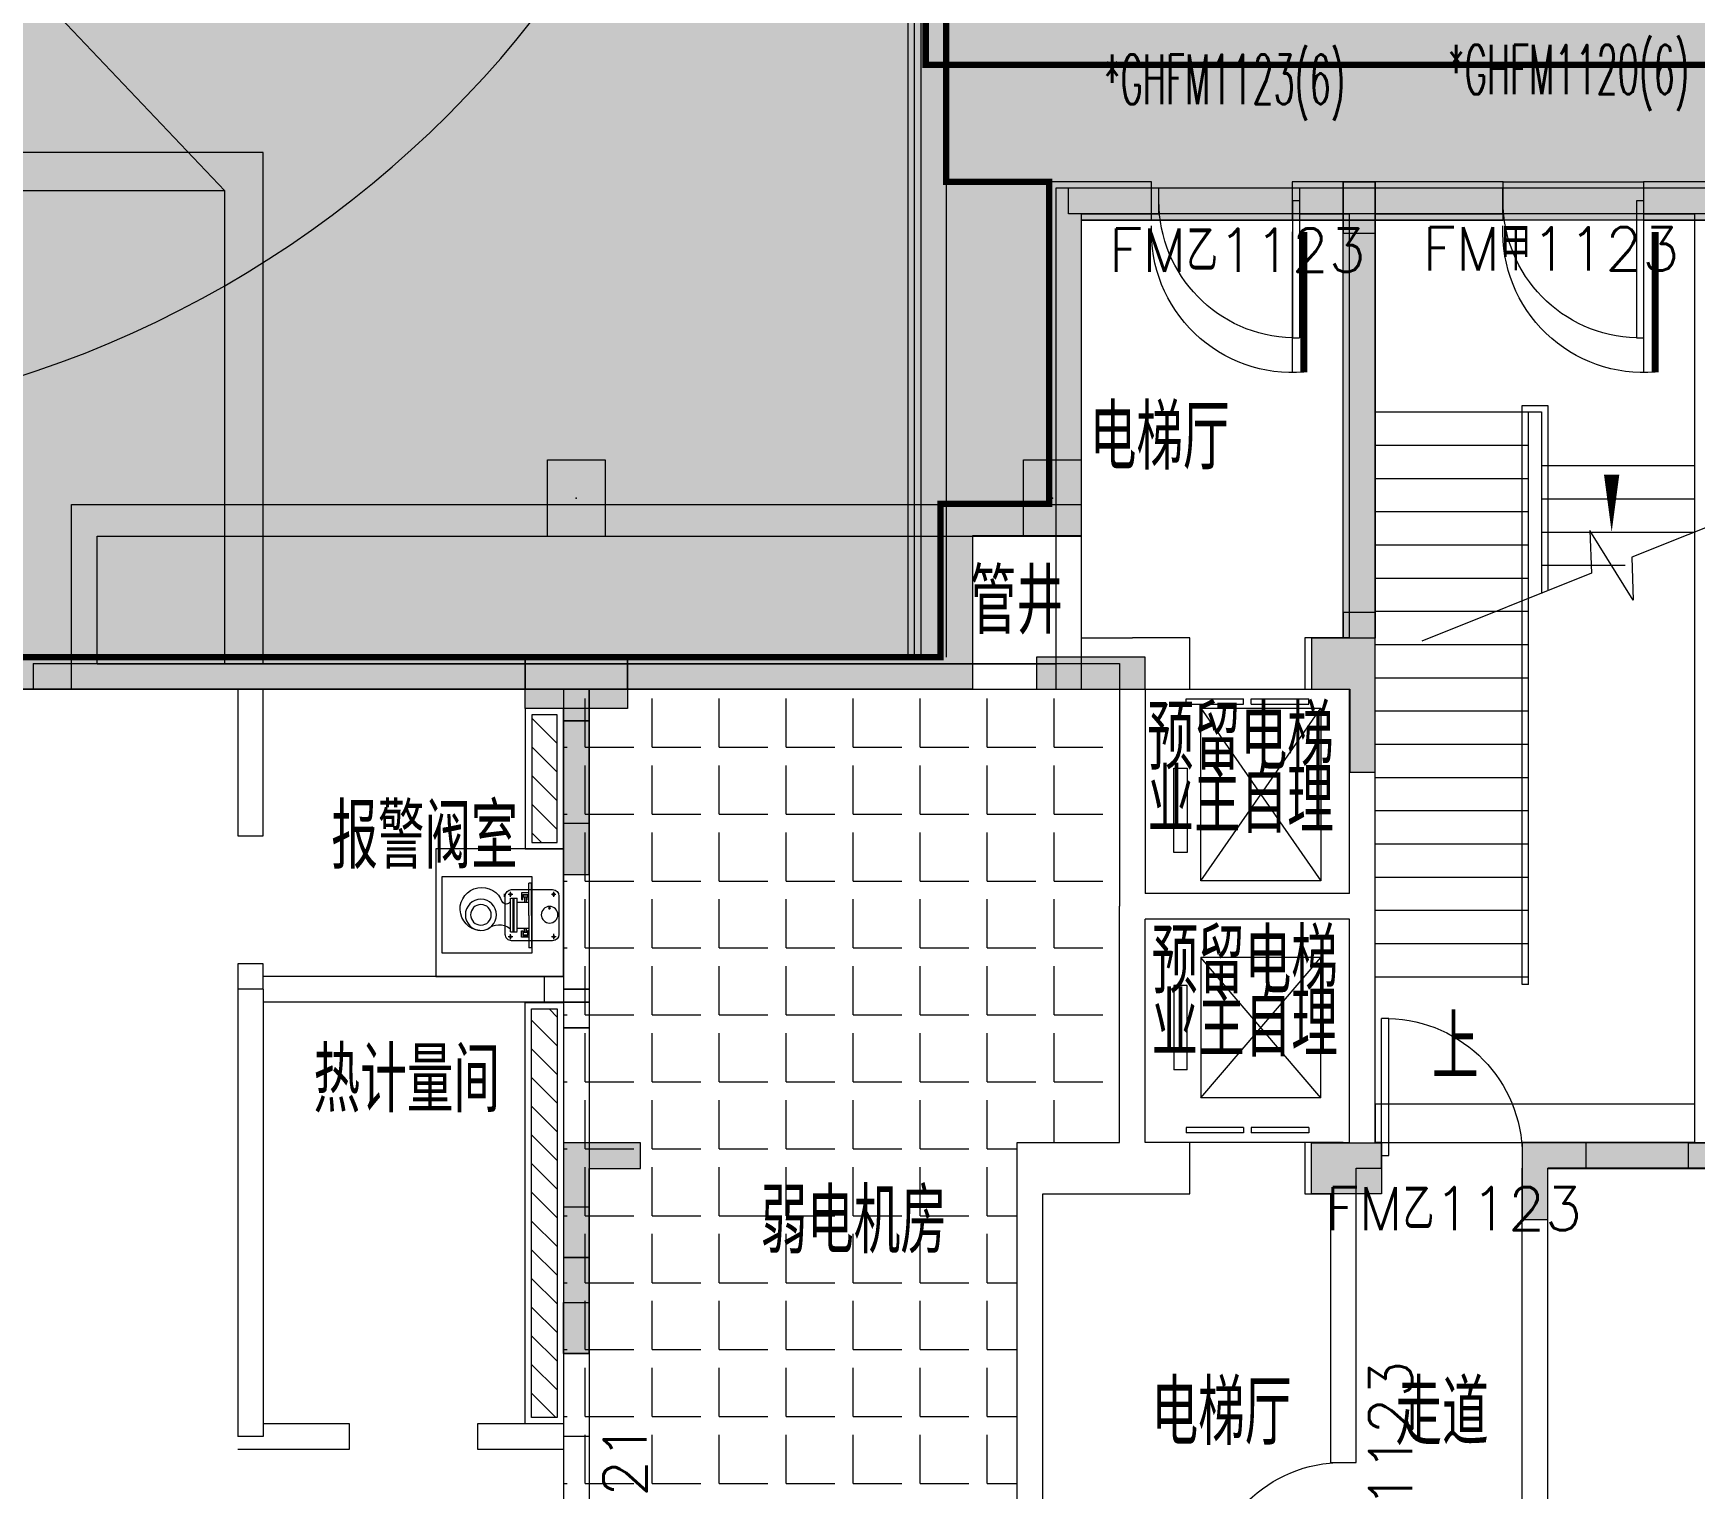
# Model space of a CAD drawing. Extents: x -264757 to 86229, y 4049843 to 4347093.
# Drawn here: x -70533 to -57534, y 4095199 to 4106591 of the extents above; entities that cross this region are included whole.
import ezdxf

# ---------------------------------------------------------------- set-up
doc = ezdxf.new("R2010")
doc.units = 0
doc.header["$LTSCALE"] = 1000
doc.header["$MEASUREMENT"] = 0
doc.linetypes.add('DASH', pattern=[0.35, 0.25, -0.1])
doc.layers.add('AX-01DK-PB01$0$AX-001DK-01-PB01-02$0$A-3-WinF(Text)', color=8, linetype='Continuous', plot=False)
doc.layers.add('AX-01DK-PB01$0$AX-03CK-02-PB01$0$AX-03CK-02-PB01$0$WINDOW_TEXT', color=8, linetype='Continuous', plot=False)
doc.layers.add('AX-01DK-PB01$0$AX-03CK-02-PB01$0$AX-03CK-02-PB01$0$PUB_HATCH', color=8, linetype='Continuous')
doc.layers.add('AX-01DK-PB01$0$PUB_TEXT', color=8, linetype='Continuous')
doc.layers.add('无关图层', color=8, linetype='Continuous', lineweight=0)
doc.layers.add('车位归属楼栋范围线', color=7, linetype='Continuous', true_color=0x19e6c7)
doc.styles.add('AX-01DK-PB01$0$_TCH_DIM', font='SIMPLEX', dxfattribs={"bigfont": 'GBCBIG'})
doc.styles.add('AX-01DK-PB01$0$AX-001DK-01-PB01-02$0$_TCH_WINDOW', font='SIMPLEX', dxfattribs={"bigfont": 'GBCBIG'})
doc.styles.add('AX-01DK-PB01$0$AX-03CK-02-PB01$0$AX-03CK-02-PB01$0$_TCH_DIM_T3', font='SIMPLEX', dxfattribs={"width": 0.705882, "bigfont": 'GBCBIG'})
doc.styles.add('AX-01DK-PB01$0$Standard', font='gbenor.shx', dxfattribs={"bigfont": 'gbcbig.shx'})
doc.styles.add('AX-01DK-PB01$1$AX-001DK-01-PB01-02$0$Standard', font='gbenor.shx', dxfattribs={"bigfont": 'gbcbig.shx'})

# ---------------------------------------------------------------- blocks, each defined once
blk = doc.blocks.new('AX-01DK-PB01-RFTC')
at = {"layer": '无关图层'}
h = blk.add_hatch(color=251, dxfattribs=at)
h.dxf.hatch_style = 1
h.paths.add_polyline_path([(19773, -61220), (19773, -62171), (18423, -62170), (18423, -70471), (12324, -70471), (12323, -62170), (7773, -62170), (7777, -120370), (8177, -120370), (8177, -120315), (14323, -119683), (14322, -126122), (25972, -126122), (25972, -124922), (26822, -124926), (26822, -122452), (33923, -122452), (33923, -124922), (34773, -124922), (34773, -126122), (41373, -126125), (41373, -124372), (41823, -124372), (41823, -122152), (41447, -122152), (41447, -120270), (48923, -120270), (48923, -123125), (49323, -123125), (49323, -124675), (51824, -124674), (51824, -124055), (54717, -124055), (54717, -125871), (56816, -125871), (56816, -116250), (55967, -116250), (55967, -111420), (63072, -111420), (63072, -103570), (62080, -103570), (62073, -94584), (64569, -94584), (64573, -65385), (66999, -65385), (67002, -52470), (67402, -52470), (67397, -31965), (65807, -31965), (65807, -26418), (68456, -26418), (68457, -17070), (67422, -17070), (67422, -13843), (60301, -13843), (60302, -3770), (55750, -3770), (55750, -12070), (49652, -12070), (49649, -9275), (45355, -9275), (45349, -3821), (40751, -3820), (40750, -12070), (34663, -12070), (34649, -3820), (25757, -3820), (25757, -12071), (19650, -12071), (19650, -3820), (10752, -3820), (10751, -12072), (4662, -12071), (4661, -3769), (4150, -3770), (100, -3769), (100, -23171), (-701, -23171), (-701, -29550), (100, -29550), (11250, -29550), (11250, -32020), (12100, -32020), (12100, -32970), (10750, -32970), (10754, -41272), (4647, -41271), (4650, -32970), (1953, -32970), (1953, -34670), (100, -34670), (100, -57801), (9743, -57801), (9743, -57272), (13567, -57272), (13567, -56751), (15417, -56751), (15416, -58750), (18923, -58750), (18923, -61220)])
h.paths.add_polyline_path([(41812, -58753), (48919, -58753), (48919, -61220), (49773, -61220), (49773, -62170), (48419, -62173), (48426, -70475), (42319, -70475), (42324, -67872), (39323, -67876), (39323, -62423), (41812, -62423)], flags=16)
h.paths.add_polyline_path([(33923, -58751), (33923, -61220), (34773, -61220), (34773, -62170), (33423, -62171), (33430, -70475), (27323, -70475), (27323, -62171), (26373, -62170), (26373, -60670), (26815, -60670), (26823, -58751), (31623, -58751), (31623, -58751)], flags=16)
h.paths.add_polyline_path([(40754, -41272), (34647, -41271), (34650, -32970), (33700, -32970), (33700, -31470), (34142, -31470), (34150, -29551), (38951, -29551), (38950, -29550), (41250, -29550), (41250, -32020), (42100, -32020), (42100, -32970), (40750, -32970)], flags=16)
h.paths.add_polyline_path([(49647, -41270), (49655, -38470), (45349, -38475), (45349, -33220), (49142, -33220), (49142, -29550), (56249, -29550), (56250, -32020), (57100, -32020), (57100, -32970), (55749, -32970), (55754, -41271)], flags=16)
h.paths.add_polyline_path([(25764, -41272), (19657, -41271), (19657, -32970), (19150, -32970), (19150, -29550), (26257, -29550), (26250, -32020), (27100, -32020), (27100, -32970), (25757, -32970)], flags=16)
h.paths.add_polyline_path([(41812, -87950), (48919, -87950), (48919, -90420), (49773, -90420), (49773, -91370), (48419, -91370), (48428, -99684), (41519, -99659), (41519, -97070), (39326, -97074), (39319, -91620), (41822, -91620)], flags=16)
h.paths.add_polyline_path([(33925, -87950), (33923, -90420), (34773, -90420), (34773, -91370), (33425, -91370), (33428, -99683), (26519, -99658), (26523, -95371), (27330, -95371), (27324, -91371), (26373, -91370), (26373, -89870), (26823, -89870), (26823, -87951), (31623, -87951), (31623, -87951)], flags=16)
h.paths.add_polyline_path([(18923, -87950), (18922, -90419), (19772, -90419), (19772, -91369), (18420, -91369), (18427, -99677), (11523, -99666), (11523, -95370), (12323, -95370), (12323, -91370), (10974, -91370), (10974, -90420), (11823, -90420), (11823, -87950)], flags=16)
h.paths.add_polyline_path([(62209, -60116), (64273, -60116), (64273, -55267), (62209, -55267)], flags=16)
h.paths.add_polyline_path([(59799, -89432), (61752, -89432), (61752, -84521), (59799, -84521)], flags=16)
blk.add_lwpolyline([(41447, -120270), (41447, -122152), (41823, -122152), (41823, -124372), (41373, -124372), (41373, -126125), (34773, -126122), (34773, -124922), (33923, -124922), (33923, -122452), (26822, -122452), (26822, -124926), (25972, -124922), (25972, -126122), (14322, -126122), (14323, -119683)], dxfattribs=at)
blk = doc.blocks.new('SX-CK-PB001-WNC$1$20211103.13313578')
at = {"layer": '无关图层'}
h = blk.add_hatch(color=256, dxfattribs=at)
h.dxf.hatch_style = 1
h.paths.add_polyline_path([(0, 600), (450, 600), (450, 0), (0, 0)])
blk.add_lwpolyline([(0, 600), (450, 600), (450, 0), (0, 0)], close=True, dxfattribs=at)
blk.add_point((225, 300), dxfattribs=at)
blk = doc.blocks.new('PX-03CK-JSK$0$PX-CKB-P01-JSK$0$$0$水泵')
at = {"layer": '无关图层'}
for p, q in [((-25116, 231543, 0), (-25116, 231511, 0)), ((-24798, 231565, 0), (-25098, 231565, 0)), ((-24785, 231542, 0), (-24785, 231510, 0)), ((-25148, 231515, 0), (-25148, 231195, 0)), ((-25135, 231525, 0), (-25095, 231525, 0)), ((-25116, 231511, 0), (-25116, 231507, 0)), ((-24903, 231492, 0), (-24880, 231492, 0)), ((-24804, 231524, 0), (-24764, 231524, 0)), ((-24785, 231510, 0), (-24785, 231506, 0)), ((-24748, 231195, 0), (-24748, 231515, 0)), ((-24644, 231352, 0), (-25244, 231352, 0)), ((-25244, 231352, 0), (-25244, 230652, 0)), ((-24950, 231351, 0), (-25204, 231351, 0)), ((-25204, 231351, 0), (-25204, 231330, 0)), ((-24950, 231330, 0), (-25204, 231330, 0)), ((-25120, 231330, 0), (-25120, 231273, 0)), ((-25120, 231273, 0), (-25070, 231273, 0)), ((-25108, 231323, 0), (-25067, 231323, 0)), ((-25108, 231284, 0), (-25108, 231323, 0)), ((-25070, 231284, 0), (-25108, 231284, 0)), ((-25103, 231315, 0), (-25103, 231292, 0)), ((-25085, 231320, 0), (-25098, 231320, 0)), ((-25098, 231287, 0), (-25084, 231287, 0)), ((-25084, 231323, 0), (-25084, 231284, 0)), ((-25084, 231310, 0), (-25052, 231310, 0)), ((-25084, 231297, 0), (-25052, 231297, 0)), ((-25055, 231310, 0), (-25083, 231310, 0)), ((-25070, 231273, 0), (-25070, 231284, 0)), ((-25067, 231323, 0), (-25067, 231330, 0)), ((-25052, 231328, 0), (-25052, 231239, 0)), ((-24950, 231351, 0), (-24696, 231351, 0)), ((-24950, 231330, 0), (-24696, 231330, 0)), ((-24846, 231239, 0), (-24846, 231328, 0)), ((-24846, 231312, 0), (-24807, 231312, 0)), ((-24844, 231299, 0), (-24806, 231299, 0)), ((-24827, 231323, 0), (-24827, 231330, 0)), ((-24785, 231323, 0), (-24827, 231323, 0)), ((-24824, 231284, 0), (-24785, 231284, 0)), ((-24824, 231273, 0), (-24824, 231284, 0)), ((-24773, 231273, 0), (-24824, 231273, 0)), ((-24807, 231322, 0), (-24807, 231284, 0)), ((-24793, 231319, 0), (-24807, 231319, 0)), ((-24807, 231289, 0), (-24793, 231289, 0)), ((-24788, 231294, 0), (-24788, 231314, 0)), ((-24785, 231284, 0), (-24785, 231323, 0)), ((-24773, 231324, 0), (-24773, 231332, 0)), ((-24773, 231330, 0), (-24773, 231273, 0)), ((-24696, 231351, 0), (-24696, 231330, 0)), ((-24644, 230652, 0), (-24644, 231352, 0)), ((-25136, 231186, 0), (-25096, 231186, 0)), ((-25106, 231185, 0), (-25129, 231185, 0)), ((-25117, 231204, 0), (-25117, 231172, 0)), ((-25117, 231172, 0), (-25117, 231168, 0)), ((-25098, 231145, 0), (-24798, 231145, 0)), ((-25077, 231185, 0), (-25077, 231238, 0)), ((-25077, 231215, 0), (-24815, 231215, 0)), ((-25077, 231208, 0), (-24815, 231208, 0)), ((-25077, 231185, 0), (-24815, 231185, 0)), ((-25076, 231238, 0), (-24815, 231238, 0)), ((-24815, 231185, 0), (-24815, 231238, 0)), ((-24781, 231136, 0), (-24805, 231136, 0)), ((-24804, 231186, 0), (-24764, 231186, 0)), ((-24785, 231205, 0), (-24785, 231173, 0)), ((-24785, 231173, 0), (-24785, 231169, 0)), ((-25244, 230652, 0), (-24644, 230652, 0))]:
    blk.add_line(p, q, dxfattribs=at)
for centre, radius in [((-25117, 231525, 0), 8.75), ((-24944, 231492, 0), 65), ((-24785, 231524, 0), 8.75), ((-24891, 231492, 0), 7.88), ((-25117, 231186, 0), 8.75), ((-24785, 231186, 0), 8.75), ((-24945, 230955, 0), 122), ((-24945, 230955, 0), 80.5)]:
    blk.add_circle(centre, radius, dxfattribs=at)
for centre, radius, start, end in [((-25098, 231515, 0), 50, 90.0002, 180.0002), ((-24798, 231515, 0), 50, 0.0002, 90.0002), ((-25098, 231315, 0), 5.18, 90.0002, 180.0002), ((-25098, 231292, 0), 5.18, 180.0002, 270.0002), ((-24793, 231314, 0), 5.18, 0.0002, 90.0002), ((-24793, 231294, 0), 5.18, 270.0002, 0.0002), ((-25098, 231195, 0), 50, 180.0002, 270.0002), ((-25165, 231098, 0), 142, 319.6544, 36.6268), ((-24826, 231152, 0), 34.6, 117.9765, 237.6187), ((-24798, 231195, 0), 50, 270.0002, 0.0002), ((-24899, 230961, 0), 169, 185.2838, 71.5275)]:
    blk.add_arc(centre, radius, start, end, dxfattribs=at)
blk = doc.blocks.new('AX-01DK-PB01$0$AX-001DK-01-PP01$0$AX-001DK-01-PP01$0$$DORLIB2D$00000127')
at = {"layer": '无关图层'}
for points in [[(-0.533, 0.795), (-0.533, 0.69)], [(-0.033, 0.795), (-0.533, 0.795)], [(-0.033, 0.795), (-0.033, 0.69)], [(0.533, 0.795), (0.033, 0.795)], [(0.033, 0.795), (0.033, 0.69)], [(0.533, 0.795), (0.533, 0.69)], [(-0.033, 0.69), (-0.533, 0.69)], [(0.533, 0.69), (0.033, 0.69)], [(0.5, 0.5), (-0.5, 0.5)]]:
    blk.add_lwpolyline(points, dxfattribs=at)
blk = doc.blocks.new('AX-01DK-PB01$0$$DorLib2D$00000001')
at = {"layer": '无关图层'}
for p, q in [((0.45, 0.975), (0.5, 0.975)), ((0.45, 0), (0.45, 0.975)), ((0.5, 0), (0.5, 0.975)), ((0.5, 0), (0.45, 0))]:
    blk.add_line(p, q, dxfattribs=at)
at = {"layer": '无关图层', "lineweight": 13}
blk.add_arc((0.475, 0), 0.975, 91.4693, 180, dxfattribs=at)
blk = doc.blocks.new('AX-01DK-PB01$0$AX-03CK-02-PB01$0$AX-03CK-02-PB01$0$$U_DORLIB2D$00000009')
at = {"layer": '无关图层'}
blk.add_line((0.5, 0.219), (0.5, 1.213), dxfattribs=at)
at = {"layer": '无关图层', "const_width": 0.05}
blk.add_lwpolyline([(0.583, 0.219), (0.583, 1.219)], dxfattribs=at)
at = {"layer": '无关图层'}
blk.add_arc((0.5, 0.219), 1.001, 85.224, 182.3859, dxfattribs=at)

msp = doc.modelspace()

# ---------------------------------------------------------------- hatches: boundary and pattern name
at = {"layer": 'AX-01DK-PB01$0$AX-03CK-02-PB01$0$AX-03CK-02-PB01$0$PUB_HATCH'}
for points in [[(-62333.8, 4105126.9), (-61783.5, 4105126.9), (-61783.5, 4105426.9), (-62583.8, 4105426.9)], [(-62333.8, 4105126.9), (-62583.8, 4105426.9), (-62583.8, 4102906.5), (-62333.8, 4102656.5)], [(-60683.5, 4105126.9), (-59033.8, 4105126.9), (-59033.8, 4105426.9), (-60683.5, 4105426.9)], [(-57633.8, 4105426.9), (-57933.8, 4105426.9), (-57933.8, 4105126.9), (-57633.8, 4105126.9)], [(-57633.8, 4105126.9), (-57033.5, 4105126.9), (-57033.5, 4105426.9), (-57633.8, 4105426.9)], [(-62333.8, 4102656.5), (-62583.8, 4102906.5), (-63434.2, 4102906.5), (-63184.2, 4102656.5)], [(-63184.2, 4102656.5), (-63434.2, 4102906.5), (-63434.2, 4101706.5), (-63184.2, 4101456.5)], [(-75134.6, 4101623.2), (-75134.6, 4101456.5), (-63184.2, 4101456.5), (-63434.2, 4101706.5), (-75009.6, 4101706.5)]]:
    msp.add_hatch(color=256, dxfattribs=at).paths.add_polyline_path(points)
at = {"layer": '无关图层'}
h = msp.add_hatch(color=256, dxfattribs=at)
h.dxf.hatch_style = 1
h.paths.add_polyline_path([(-60283.3, 4105426.5), (-60033.3, 4105426.5), (-60033.3, 4101856.5), (-60283.3, 4101856.5)])
for points in [[(-60033.3, 4105426.5), (-60283.3, 4105426.5), (-60283.3, 4105026.5), (-60033.3, 4105026.5)], [(-60233.3, 4101456.5), (-60233.3, 4100806.5), (-60033.3, 4100806.5), (-60033.3, 4102056.5), (-60283.3, 4102056.5), (-60283.3, 4101856.5), (-60533.3, 4101856.5), (-60533.3, 4101456.5)], [(-66683.7, 4101706.5), (-65883.7, 4101706.5), (-65883.7, 4101306.5), (-66683.7, 4101306.5)], [(-62683.3, 4101706.5), (-62683.3, 4101456.5), (-61833.3, 4101456.5), (-61833.3, 4101706.5)], [(-66383.5, 4100006.5), (-66183.5, 4100006.5), (-66183.5, 4100406.5), (-66383.5, 4100406.5)], [(-65783.3, 4097906.5), (-66383.3, 4097906.5), (-66383.3, 4097406.5), (-66183.3, 4097406.5), (-66183.3, 4097706.5), (-65783.3, 4097706.5)], [(-59983.3, 4097506.5), (-60533.3, 4097506.5), (-60533.3, 4097906.5), (-59983.3, 4097906.5)], [(-58683.5, 4097306.5), (-58683.5, 4097706.5), (-58383.5, 4097706.5), (-58383.5, 4097906.5), (-58883.5, 4097906.5), (-58883.5, 4097306.5)], [(-57583.3, 4097906.5), (-57183.3, 4097906.5), (-57183.3, 4097706.5), (-57583.3, 4097706.5)], [(-66183.3, 4096256.5), (-66383.3, 4096256.5), (-66383.3, 4096656.5), (-66183.3, 4096656.5)]]:
    msp.add_hatch(color=256, dxfattribs=at).paths.add_polyline_path(points)
h = msp.add_hatch(color=256, dxfattribs=at)
h.dxf.hatch_style = 1
h.paths.add_polyline_path([(-60533.3, 4101856.5), (-60533.3, 4101456.5), (-60233.3, 4101456.5), (-60233.3, 4100806.5), (-60033.3, 4100806.5), (-60033.3, 4101856.5)])
h = msp.add_hatch(color=256, dxfattribs=at)
h.dxf.hatch_style = 1
h.paths.add_polyline_path([(-66383.7, 4100006.5), (-66183.7, 4100006.5), (-66183.7, 4101456.5), (-65883.7, 4101456.5), (-65883.7, 4101706.5), (-66683.7, 4101706.5), (-66683.7, 4101456.5), (-66383.7, 4101456.5)])
h = msp.add_hatch(color=256, dxfattribs=at)
h.dxf.hatch_style = 1
h.paths.add_polyline_path([(-62683.3, 4101706.5), (-62683.3, 4101456.5), (-61833.3, 4101456.5), (-61833.3, 4101706.5)])
h = msp.add_hatch(dxfattribs=at)
h.set_pattern_fill('ANSI31', color=256, scale=100, angle=270)
h.set_pattern_definition([(315, (-4141534.41, 4052398.45), (112.2532015, 112.2532015), [])])
h.paths.add_polyline_path([(-66433.3, 4100257.3), (-66433.4, 4101256.5), (-66633.3, 4101256.5), (-66633.2, 4100257.3)])
h = msp.add_hatch(dxfattribs=at)
h.set_pattern_fill('ANSI31', color=256, scale=100, angle=270)
h.set_pattern_definition([(315, (-4141292.53, 4049342.22), (112.2532015, 112.2532015), [])])
h.paths.add_polyline_path([(-66433.8, 4098954.2), (-66433.8, 4095758), (-66633.7, 4095758), (-66633.7, 4098954.2)])
h = msp.add_hatch(color=256, dxfattribs=at)
h.dxf.hatch_style = 1
h.paths.add_polyline_path([(-66383.5, 4096256.5), (-66183.5, 4096256.5), (-66183.3, 4097706.5), (-65783.3, 4097706.5), (-65783.3, 4097906.5), (-66383.5, 4097906.5)])
h = msp.add_hatch(color=256, dxfattribs=at)
h.dxf.hatch_style = 1
h.paths.add_polyline_path([(-58683.5, 4097706.5), (-58683.5, 4097306.5), (-58883.5, 4097306.5), (-58883.5, 4097706.5), (-58883.5, 4097706.5), (-58883.5, 4097906.5), (-60033.5, 4097906.5), (-60033.5, 4097906.5), (-57533.5, 4097906.5), (-57533.5, 4097906.5), (-57183.5, 4097906.5), (-57183.5, 4097706.5)])

# ---------------------------------------------------------------- linework, layer by layer
for p, q in [((-89271.2, 4126654.4), (-69033.4, 4105358)), ((-63639.6, 4110978), (-63639.6, 4101706.5)), ((-63589.6, 4110978), (-63589.6, 4101706.5)), ((-63689.6, 4110658), (-63689.6, 4101706.5)), ((-63389.6, 4106958), (-63389.6, 4101706.5)), ((-61783.5, 4105426.9), (-62583.8, 4105426.9)), ((-62583.8, 4105426.9), (-62583.8, 4102906.5)), ((-62533.8, 4105378), (-62533.8, 4101458)), ((-61726.5, 4105378), (-62533.8, 4105378)), ((-55133.4, 4105378), (-62433.8, 4105378)), ((-62433.8, 4105178), (-62433.8, 4105378)), ((-61783.5, 4105126.9), (-61783.5, 4105426.9)), ((-61726.5, 4105178), (-61726.5, 4105378)), ((-59033.8, 4105426.9), (-60683.5, 4105426.9)), ((-60683.5, 4105426.9), (-60683.5, 4105126.9)), ((-60133.8, 4105378), (-60626.5, 4105378)), ((-60626.5, 4105378), (-60626.5, 4105178)), ((-59034, 4105378), (-60133.8, 4105378)), ((-59034, 4105178), (-59034, 4105378)), ((-59033.8, 4105126.9), (-59033.8, 4105426.9)), ((-59033.8, 4105426.9), (-57933.8, 4105426.9)), ((-57433.8, 4105378), (-57934, 4105378)), ((-57934, 4105378), (-57934, 4105178)), ((-57633.8, 4105426.9), (-57933.8, 4105426.9)), ((-57933.8, 4105426.9), (-57933.8, 4105126.9)), ((-57033.5, 4105426.9), (-57633.8, 4105426.9)), ((-55133.4, 4105178), (-62433.8, 4105178)), ((-62333.8, 4105178), (-62333.8, 4101858)), ((-62333.8, 4105178), (-61726.5, 4105178)), ((-62333.8, 4105126.9), (-61783.5, 4105126.9)), ((-62333.8, 4105126.9), (-62333.8, 4102656.5)), ((-61783.5, 4105126.9), (-60683.5, 4105126.9)), ((-60683.5, 4105126.9), (-59033.8, 4105126.9)), ((-60626.5, 4105178), (-60233.8, 4105178)), ((-60233.8, 4101858), (-60233.8, 4105178)), ((-60033.8, 4105178), (-59034, 4105178)), ((-60033.8, 4101558), (-60033.8, 4105178)), ((-57934, 4105178), (-57533.8, 4105178)), ((-57933.8, 4105126.9), (-57633.8, 4105126.9)), ((-57633.8, 4105126.9), (-57633.8, 4105126.9)), ((-57633.8, 4105126.9), (-57033.5, 4105126.9)), ((-57533.8, 4101558), (-57533.8, 4105178)), ((-60033.8, 4099206.5), (-60033.8, 4103626.5)), ((-60033.8, 4103626.5), (-58833.8, 4103626.5)), ((-58833.8, 4099206.5), (-58833.8, 4103626.5)), ((-60033.8, 4103366.5), (-58833.8, 4103366.5)), ((-60033.8, 4103106.5), (-58833.8, 4103106.5)), ((-58733.8, 4103206.5), (-57533.8, 4103206.5)), ((-62583.8, 4102906.5), (-63434.2, 4102906.5)), ((-63434.2, 4102906.5), (-63434.2, 4101706.5)), ((-60033.8, 4102846.5), (-58833.8, 4102846.5)), ((-58733.8, 4102946.5), (-57533.8, 4102946.5)), ((-62333.8, 4102656.5), (-63184.2, 4102656.5)), ((-63184.2, 4102656.5), (-63184.2, 4101456.5)), ((-60033.8, 4102586.5), (-58833.8, 4102586.5)), ((-58733.8, 4102686.5), (-57533.8, 4102686.5)), ((-60033.8, 4102326.5), (-58833.8, 4102326.5)), ((-58733.8, 4102426.5), (-58078, 4102426.5)), ((-60033.8, 4102066.5), (-58833.8, 4102066.5)), ((-62333.8, 4101858), (-61933.8, 4101858)), ((-61483.8, 4101858), (-61933.8, 4101858)), ((-61483.8, 4101458), (-61483.8, 4101858)), ((-60233.8, 4101858), (-60583.8, 4101858)), ((-60583.8, 4101858), (-60583.8, 4101458)), ((-60033.8, 4101806.5), (-58833.8, 4101806.5)), ((-75009.6, 4101706.5), (-63434.2, 4101706.5)), ((-70533.1, 4101658), (-62033.6, 4101658)), ((-70533.1, 4101658), (-70533.1, 4101458)), ((-62033.6, 4101658), (-62033.6, 4101458)), ((-60033.8, 4099758), (-60033.8, 4101558)), ((-60033.8, 4101546.5), (-58833.8, 4101546.5)), ((-57533.8, 4099758), (-57533.8, 4101558)), ((-75134.6, 4101456.5), (-63184.2, 4101456.5)), ((-70533.1, 4101458), (-62033.6, 4101458)), ((-68933.4, 4101453.4), (-68933.4, 4100308.3)), ((-68733.4, 4101453.4), (-68933.4, 4101453.4)), ((-68733.4, 4100308.3), (-68733.4, 4101453.4)), ((-66383.8, 4101456.5), (-66383.8, 4101208)), ((-66383.7, 4101457.3), (-66383.7, 4101208)), ((-66183.7, 4101457.3), (-66383.7, 4101457.3)), ((-66183.8, 4101456.5), (-66183.8, 4101208)), ((-66183.7, 4101457.3), (-66183.7, 4101208)), ((-62533.8, 4101458), (-62033.8, 4101458)), ((-62033.8, 4101458), (-62033.8, 4099758)), ((-61833.8, 4101458), (-61833.8, 4099858)), ((-61833.8, 4101458), (-61483.8, 4101458)), ((-60583.8, 4101458), (-60233.8, 4101458)), ((-60233.8, 4099858), (-60233.8, 4101458)), ((-66213.9, 4101003.1), (-66213.9, 4101384.1)), ((-65690, 4101003.1), (-65690, 4101384.1)), ((-65166.1, 4101003.1), (-65166.1, 4101384.1)), ((-64642.2, 4101003.1), (-64642.2, 4101384.1)), ((-64118.4, 4101003.1), (-64118.4, 4101384.1)), ((-63594.5, 4101003.1), (-63594.5, 4101384.1)), ((-63070.6, 4101003.1), (-63070.6, 4101384.1)), ((-62546.7, 4101003.1), (-62546.7, 4101384.1)), ((-60033.8, 4101286.5), (-58833.8, 4101286.5)), ((-66384.1, 4101208), (-66384.1, 4099208.3)), ((-66383.8, 4101208), (-66383.8, 4099108.3)), ((-66183.8, 4101208), (-66383.7, 4101208)), ((-66383.7, 4101208), (-66183.8, 4101208)), ((-66183.7, 4101208), (-66383.7, 4101208)), ((-66383.7, 4101208), (-66383.7, 4099108.3)), ((-66183.7, 4101208), (-66383.7, 4101208)), ((-66184.1, 4101208), (-66184.1, 4099108.3)), ((-66183.8, 4101208), (-66183.8, 4099108.3)), ((-66183.7, 4101208), (-66183.7, 4099108.3)), ((-60033.8, 4101026.5), (-58833.8, 4101026.5)), ((-66384.1, 4101003.1), (-66356.7, 4101003.1)), ((-66213.9, 4101003.1), (-65832.9, 4101003.1)), ((-65690, 4101003.1), (-65309, 4101003.1)), ((-65166.1, 4101003.1), (-64785.1, 4101003.1)), ((-64642.2, 4101003.1), (-64261.2, 4101003.1)), ((-64118.4, 4101003.1), (-63737.4, 4101003.1)), ((-63594.5, 4101003.1), (-63213.5, 4101003.1)), ((-63070.6, 4101003.1), (-62689.6, 4101003.1)), ((-62546.7, 4101003.1), (-62165.7, 4101003.1)), ((-66213.9, 4100479.3), (-66213.9, 4100860.3)), ((-65690, 4100479.3), (-65690, 4100860.3)), ((-65166.1, 4100479.3), (-65166.1, 4100860.3)), ((-64642.2, 4100479.3), (-64642.2, 4100860.3)), ((-64118.4, 4100479.3), (-64118.4, 4100860.3)), ((-63594.5, 4100479.3), (-63594.5, 4100860.3)), ((-63070.6, 4100479.3), (-63070.6, 4100860.3)), ((-62546.7, 4100479.3), (-62546.7, 4100860.3)), ((-60033.8, 4100766.5), (-58833.8, 4100766.5)), ((-60033.8, 4100506.5), (-58833.8, 4100506.5)), ((-66384.1, 4100479.3), (-66356.7, 4100479.3)), ((-66213.9, 4100479.3), (-65832.9, 4100479.3)), ((-65690, 4100479.3), (-65309, 4100479.3)), ((-65166.1, 4100479.3), (-64785.1, 4100479.3)), ((-64642.2, 4100479.3), (-64261.2, 4100479.3)), ((-64118.4, 4100479.3), (-63737.4, 4100479.3)), ((-63594.5, 4100479.3), (-63213.5, 4100479.3)), ((-63070.6, 4100479.3), (-62689.6, 4100479.3)), ((-62546.7, 4100479.3), (-62165.7, 4100479.3)), ((-68933.4, 4100308.3), (-68733.4, 4100308.3)), ((-66213.9, 4099955.4), (-66213.9, 4100336.4)), ((-65690, 4099955.4), (-65690, 4100336.4)), ((-65166.1, 4099955.4), (-65166.1, 4100336.4)), ((-64642.2, 4099955.4), (-64642.2, 4100336.4)), ((-64118.4, 4099955.4), (-64118.4, 4100336.4)), ((-63594.5, 4099955.4), (-63594.5, 4100336.4)), ((-63070.6, 4099955.4), (-63070.6, 4100336.4)), ((-62546.7, 4099955.4), (-62546.7, 4100336.4)), ((-60033.8, 4100246.5), (-58833.8, 4100246.5)), ((-60033.8, 4099986.5), (-58833.8, 4099986.5)), ((-66384.1, 4099955.4), (-66356.7, 4099955.4)), ((-66213.9, 4099955.4), (-65832.9, 4099955.4)), ((-65690, 4099955.4), (-65309, 4099955.4)), ((-65166.1, 4099955.4), (-64785.1, 4099955.4)), ((-64642.2, 4099955.4), (-64261.2, 4099955.4)), ((-64118.4, 4099955.4), (-63737.4, 4099955.4)), ((-63594.5, 4099955.4), (-63213.5, 4099955.4)), ((-63070.6, 4099955.4), (-62689.6, 4099955.4)), ((-62546.7, 4099955.4), (-62165.7, 4099955.4)), ((-60233.8, 4099858), (-61833.8, 4099858)), ((-66213.9, 4099431.5), (-66213.9, 4099812.5)), ((-65690, 4099431.5), (-65690, 4099812.5)), ((-65166.1, 4099431.5), (-65166.1, 4099812.5)), ((-64642.2, 4099431.5), (-64642.2, 4099812.5)), ((-64118.4, 4099431.5), (-64118.4, 4099812.5)), ((-63594.5, 4099431.5), (-63594.5, 4099812.5)), ((-63070.6, 4099431.5), (-63070.6, 4099812.5)), ((-62546.7, 4099431.5), (-62546.7, 4099812.5)), ((-62033.8, 4097908), (-62033.8, 4099758)), ((-60033.8, 4097908), (-60033.8, 4099758)), ((-60033.8, 4099726.5), (-58833.8, 4099726.5)), ((-57533.8, 4097908), (-57533.8, 4099758)), ((-60233.8, 4099658), (-61833.8, 4099658)), ((-61833.8, 4097908), (-61833.8, 4099658)), ((-60233.8, 4097908), (-60233.8, 4099658)), ((-60033.8, 4099466.5), (-58833.8, 4099466.5)), ((-66384.1, 4099431.5), (-66356.7, 4099431.5)), ((-66213.9, 4099431.5), (-65832.9, 4099431.5)), ((-65690, 4099431.5), (-65309, 4099431.5)), ((-65166.1, 4099431.5), (-64785.1, 4099431.5)), ((-64642.2, 4099431.5), (-64261.2, 4099431.5)), ((-64118.4, 4099431.5), (-63737.4, 4099431.5)), ((-63594.5, 4099431.5), (-63213.5, 4099431.5)), ((-63070.6, 4099431.5), (-62689.6, 4099431.5)), ((-62546.7, 4099431.5), (-62165.7, 4099431.5)), ((-60458.8, 4099358), (-61398.8, 4099358)), ((-61398.8, 4099358), (-61398.8, 4098258)), ((-61398.8, 4098258), (-60458.8, 4099358)), ((-60458.8, 4098258), (-61398.8, 4099358)), ((-60458.8, 4098258), (-60458.8, 4099358)), ((-68733.4, 4099308.3), (-68933.4, 4099308.3)), ((-68933.4, 4099308.3), (-68933.4, 4099108.3)), ((-68733.4, 4099108.3), (-68733.4, 4099308.3)), ((-66383.7, 4099208.3), (-68733.4, 4099208.3)), ((-66533.7, 4099004.2), (-66533.7, 4099207.3)), ((-66213.9, 4098907.6), (-66213.9, 4099288.6)), ((-65690, 4098907.6), (-65690, 4099288.6)), ((-65166.1, 4098907.6), (-65166.1, 4099288.6)), ((-64642.2, 4098907.6), (-64642.2, 4099288.6)), ((-64118.4, 4098907.6), (-64118.4, 4099288.6)), ((-63594.5, 4098907.6), (-63594.5, 4099288.6)), ((-63070.6, 4098907.6), (-63070.6, 4099288.6)), ((-62546.7, 4098907.6), (-62546.7, 4099288.6)), ((-60033.8, 4099206.5), (-58833.8, 4099206.5)), ((-68933.4, 4099108.3), (-68933.4, 4095608)), ((-68733.4, 4099108.3), (-68933.4, 4099108.3)), ((-68733.4, 4099108.3), (-68733.4, 4095608)), ((-66384.1, 4099108.3), (-66384.1, 4099008.3)), ((-66383.7, 4099108.3), (-66383.8, 4099108.3)), ((-66383.8, 4099108.3), (-66383.8, 4099008.3)), ((-66183.8, 4099108.3), (-66383.7, 4099108.3)), ((-66183.7, 4099108.3), (-66383.7, 4099108.3)), ((-66383.7, 4099108.3), (-66183.8, 4099108.3)), ((-66383.7, 4099108.3), (-66383.7, 4099008.3)), ((-66183.7, 4099108.3), (-66383.7, 4099108.3)), ((-66184.1, 4099108.3), (-66184.1, 4099008.3)), ((-66183.8, 4099108.3), (-66183.8, 4099008.3)), ((-66183.7, 4099108.3), (-66183.7, 4099008.3)), ((-61503.8, 4099138), (-61608.8, 4099138)), ((-61608.8, 4099138), (-61608.8, 4098478)), ((-61503.8, 4098478), (-61503.8, 4099138)), ((-66384.1, 4099008.3), (-68733.4, 4099008.3)), ((-66384.1, 4099008.3), (-66384.1, 4098807.3)), ((-66184.1, 4099008.3), (-66384.1, 4099008.3)), ((-66383.8, 4099008.3), (-66383.8, 4098807.3)), ((-66383.7, 4099008.3), (-66383.8, 4099008.3)), ((-66383.7, 4099008.3), (-66183.8, 4099008.3)), ((-66383.7, 4099008.3), (-66383.7, 4098807.3)), ((-66183.8, 4099008.3), (-66383.7, 4099008.3)), ((-66183.7, 4099008.3), (-66383.7, 4099008.3)), ((-66184.1, 4099008.3), (-66184.1, 4098807.3)), ((-66183.8, 4099008.3), (-66183.8, 4098807.3)), ((-66183.7, 4099008.3), (-66183.7, 4098807.3)), ((-66384.1, 4098907.6), (-66356.7, 4098907.6)), ((-66213.9, 4098907.6), (-65832.9, 4098907.6)), ((-65690, 4098907.6), (-65309, 4098907.6)), ((-65166.1, 4098907.6), (-64785.1, 4098907.6)), ((-64642.2, 4098907.6), (-64261.2, 4098907.6)), ((-64118.4, 4098907.6), (-63737.4, 4098907.6)), ((-63594.5, 4098907.6), (-63213.5, 4098907.6)), ((-63070.6, 4098907.6), (-62689.6, 4098907.6)), ((-62546.7, 4098907.6), (-62165.7, 4098907.6)), ((-66384.1, 4098807.3), (-66384.1, 4097008)), ((-66184.1, 4098807.3), (-66384.1, 4098807.3)), ((-66383.8, 4098807.3), (-66383.8, 4097008)), ((-66383.7, 4098807.3), (-66383.8, 4098807.3)), ((-66383.7, 4098807.3), (-66183.8, 4098807.3)), ((-66383.7, 4098807.3), (-66383.7, 4097007.3)), ((-66183.8, 4098807.3), (-66383.7, 4098807.3)), ((-66183.7, 4098807.3), (-66383.7, 4098807.3)), ((-66213.9, 4098383.8), (-66213.9, 4098764.8)), ((-66184.1, 4098807.3), (-66184.1, 4097008)), ((-66183.8, 4098807.3), (-66183.8, 4097008)), ((-66183.7, 4098807.3), (-66183.7, 4097007.3)), ((-65690, 4098383.8), (-65690, 4098764.8)), ((-65166.1, 4098383.8), (-65166.1, 4098764.8)), ((-64642.2, 4098383.8), (-64642.2, 4098764.8)), ((-64118.4, 4098383.8), (-64118.4, 4098764.8)), ((-63594.5, 4098383.8), (-63594.5, 4098764.8)), ((-63070.6, 4098383.8), (-63070.6, 4098764.8)), ((-62546.7, 4098383.8), (-62546.7, 4098764.8)), ((-61503.8, 4098478), (-61608.8, 4098478)), ((-66384.1, 4098383.8), (-66356.7, 4098383.8)), ((-66213.9, 4098383.8), (-65832.9, 4098383.8)), ((-65690, 4098383.8), (-65309, 4098383.8)), ((-65166.1, 4098383.8), (-64785.1, 4098383.8)), ((-64642.2, 4098383.8), (-64261.2, 4098383.8)), ((-64118.4, 4098383.8), (-63737.4, 4098383.8)), ((-63594.5, 4098383.8), (-63213.5, 4098383.8)), ((-63070.6, 4098383.8), (-62689.6, 4098383.8)), ((-62546.7, 4098383.8), (-62165.7, 4098383.8)), ((-66213.9, 4097859.9), (-66213.9, 4098240.9)), ((-65690, 4097859.9), (-65690, 4098240.9)), ((-65166.1, 4097859.9), (-65166.1, 4098240.9)), ((-64642.2, 4097859.9), (-64642.2, 4098240.9)), ((-64118.4, 4097859.9), (-64118.4, 4098240.9)), ((-63594.5, 4097859.9), (-63594.5, 4098240.9)), ((-63070.6, 4097859.9), (-63070.6, 4098240.9)), ((-62546.7, 4097908), (-62546.7, 4098240.9)), ((-62833.8, 4093408), (-62833.8, 4097908)), ((-62833.8, 4097908), (-62033.8, 4097908)), ((-61483.8, 4097908), (-61833.8, 4097908)), ((-61483.8, 4097508), (-61483.8, 4097908)), ((-60283.5, 4097908), (-60583.8, 4097908)), ((-60583.8, 4097908), (-60583.8, 4097508)), ((-60283.5, 4097908), (-60233.8, 4097908)), ((-59983.4, 4097908), (-60033.8, 4097908)), ((-59983.4, 4097708), (-59983.4, 4097908)), ((-58783.4, 4097908), (-58883.4, 4097908)), ((-58883.4, 4097908), (-58883.4, 4097708)), ((-57533.8, 4097908), (-58783.4, 4097908)), ((-66384.1, 4097859.9), (-66356.7, 4097859.9)), ((-66213.9, 4097859.9), (-65832.9, 4097859.9)), ((-65690, 4097859.9), (-65309, 4097859.9)), ((-65166.1, 4097859.9), (-64785.1, 4097859.9)), ((-64642.2, 4097859.9), (-64261.2, 4097859.9)), ((-64118.4, 4097859.9), (-63737.4, 4097859.9)), ((-63594.5, 4097859.9), (-63213.5, 4097859.9)), ((-63070.6, 4097859.9), (-62833.8, 4097859.9)), ((-66213.9, 4097336), (-66213.9, 4097717)), ((-65690, 4097336), (-65690, 4097717)), ((-65166.1, 4097336), (-65166.1, 4097717)), ((-64642.2, 4097336), (-64642.2, 4097717)), ((-64118.4, 4097336), (-64118.4, 4097717)), ((-63594.5, 4097336), (-63594.5, 4097717)), ((-63070.6, 4097336), (-63070.6, 4097717)), ((-60183.5, 4095405.8), (-60183.5, 4097708)), ((-60183.5, 4097708), (-60133.8, 4097708)), ((-60133.8, 4097708), (-59983.4, 4097708)), ((-58883.4, 4093408), (-58883.4, 4097708)), ((-57433.8, 4097708), (-58683.4, 4097708)), ((-58683.4, 4093658), (-58683.4, 4097708)), ((-62633.8, 4093658), (-62633.8, 4097508)), ((-62633.8, 4097508), (-61933.8, 4097508)), ((-61933.8, 4097508), (-61483.8, 4097508)), ((-60583.8, 4097508), (-60383.5, 4097508)), ((-60383.5, 4097508), (-60383.5, 4095405.8)), ((-66384.1, 4097336), (-66356.7, 4097336)), ((-66213.9, 4097336), (-65832.9, 4097336)), ((-65690, 4097336), (-65309, 4097336)), ((-65166.1, 4097336), (-64785.1, 4097336)), ((-64642.2, 4097336), (-64261.2, 4097336)), ((-64118.4, 4097336), (-63737.4, 4097336)), ((-63594.5, 4097336), (-63213.5, 4097336)), ((-63070.6, 4097336), (-62833.8, 4097336)), ((-66213.9, 4096812.1), (-66213.9, 4097193.1)), ((-65690, 4096812.1), (-65690, 4097193.1)), ((-65166.1, 4096812.1), (-65166.1, 4097193.1)), ((-64642.2, 4096812.1), (-64642.2, 4097193.1)), ((-64118.4, 4096812.1), (-64118.4, 4097193.1)), ((-63594.5, 4096812.1), (-63594.5, 4097193.1)), ((-63070.6, 4096812.1), (-63070.6, 4097193.1)), ((-66184.1, 4097008), (-66384.1, 4097008)), ((-66383.8, 4097008), (-66383.8, 4095608)), ((-66183.8, 4097008), (-66383.8, 4097008)), ((-66183.7, 4097007.3), (-66383.7, 4097007.3)), ((-66183.8, 4097008), (-66183.8, 4095608)), ((-66384.1, 4096812.1), (-66356.7, 4096812.1)), ((-66213.9, 4096812.1), (-65832.9, 4096812.1)), ((-65690, 4096812.1), (-65309, 4096812.1)), ((-65166.1, 4096812.1), (-64785.1, 4096812.1)), ((-64642.2, 4096812.1), (-64261.2, 4096812.1)), ((-64118.4, 4096812.1), (-63737.4, 4096812.1)), ((-63594.5, 4096812.1), (-63213.5, 4096812.1)), ((-63070.6, 4096812.1), (-62833.8, 4096812.1)), ((-66213.9, 4096288.3), (-66213.9, 4096669.3)), ((-65690, 4096288.3), (-65690, 4096669.3)), ((-65166.1, 4096288.3), (-65166.1, 4096669.3)), ((-64642.2, 4096288.3), (-64642.2, 4096669.3)), ((-64118.4, 4096288.3), (-64118.4, 4096669.3)), ((-63594.5, 4096288.3), (-63594.5, 4096669.3)), ((-63070.6, 4096288.3), (-63070.6, 4096669.3)), ((-66384.1, 4096288.3), (-66356.7, 4096288.3)), ((-66213.9, 4096288.3), (-65832.9, 4096288.3)), ((-65690, 4096288.3), (-65309, 4096288.3)), ((-65166.1, 4096288.3), (-64785.1, 4096288.3)), ((-64642.2, 4096288.3), (-64261.2, 4096288.3)), ((-64118.4, 4096288.3), (-63737.4, 4096288.3)), ((-63594.5, 4096288.3), (-63213.5, 4096288.3)), ((-63070.6, 4096288.3), (-62833.8, 4096288.3)), ((-66213.9, 4095764.4), (-66213.9, 4096145.4)), ((-65690, 4095764.4), (-65690, 4096145.4)), ((-65166.1, 4095764.4), (-65166.1, 4096145.4)), ((-64642.2, 4095764.4), (-64642.2, 4096145.4)), ((-64118.4, 4095764.4), (-64118.4, 4096145.4)), ((-63594.5, 4095764.4), (-63594.5, 4096145.4)), ((-63070.6, 4095764.4), (-63070.6, 4096145.4)), ((-68058.6, 4095708), (-68733.4, 4095708)), ((-68058.6, 4095508), (-68058.6, 4095708)), ((-66383.8, 4095708), (-67058.6, 4095708)), ((-67058.6, 4095708), (-67058.6, 4095508)), ((-66384.1, 4095764.4), (-66356.7, 4095764.4)), ((-66213.9, 4095764.4), (-65832.9, 4095764.4)), ((-65690, 4095764.4), (-65309, 4095764.4)), ((-65166.1, 4095764.4), (-64785.1, 4095764.4)), ((-64642.2, 4095764.4), (-64261.2, 4095764.4)), ((-64118.4, 4095764.4), (-63737.4, 4095764.4)), ((-63594.5, 4095764.4), (-63213.5, 4095764.4)), ((-63070.6, 4095764.4), (-62833.8, 4095764.4)), ((-68733.4, 4095608), (-68933.4, 4095608)), ((-66183.8, 4095608), (-66383.8, 4095608)), ((-66383.8, 4095608), (-66383.8, 4093508)), ((-66183.8, 4095608), (-66383.8, 4095608)), ((-66213.9, 4095240.5), (-66213.9, 4095621.5)), ((-66183.8, 4095608), (-66183.8, 4093508)), ((-65690, 4095240.5), (-65690, 4095621.5)), ((-65166.1, 4095240.5), (-65166.1, 4095621.5)), ((-64642.2, 4095240.5), (-64642.2, 4095621.5)), ((-64118.4, 4095240.5), (-64118.4, 4095621.5)), ((-63594.5, 4095240.5), (-63594.5, 4095621.5)), ((-63070.6, 4095240.5), (-63070.6, 4095621.5)), ((-68933.4, 4095508), (-68058.6, 4095508)), ((-67058.6, 4095508), (-66383.8, 4095508)), ((-60383.5, 4095405.8), (-60183.5, 4095405.8)), ((-66384.1, 4095240.5), (-66356.7, 4095240.5)), ((-66213.9, 4095240.5), (-65832.9, 4095240.5)), ((-65690, 4095240.5), (-65309, 4095240.5)), ((-65166.1, 4095240.5), (-64785.1, 4095240.5)), ((-64642.2, 4095240.5), (-64261.2, 4095240.5)), ((-64118.4, 4095240.5), (-63737.4, 4095240.5)), ((-63594.5, 4095240.5), (-63213.5, 4095240.5)), ((-63070.6, 4095240.5), (-62833.8, 4095240.5))]:
    msp.add_line(p, q, dxfattribs=at)
for points in [[(-68733.4, 4101658), (-68733.4, 4105658), (-77133.8, 4105658), (-77133.8, 4101658)], [(-69033.4, 4101658), (-69033.4, 4105358), (-76833.8, 4105358), (-76833.8, 4101658)], [(-58833.8, 4099146.5), (-58883.8, 4099146.5), (-58883.8, 4103676.5), (-58683.8, 4103676.5), (-58683.8, 4102226.5)], [(-58833.8, 4099146.5), (-58833.8, 4103626.5), (-58733.8, 4103626.5), (-58733.8, 4102206.5)], [(-56698.2, 4103020.8), (-58027.1, 4102489.2), (-58016.6, 4102154.2), (-58353.7, 4102697.8), (-58340.5, 4102363.9), (-59669.4, 4101832.3)], [(-69333.6, 4101453.4), (-70233.4, 4101453.4), (-70233.4, 4102903.4), (-62333.8, 4102903.4), (-62333.8, 4101453.4), (-69333.6, 4101453.4)], [(-61398.8, 4099958), (-60458.8, 4101308)], [(-61398.8, 4101308), (-60458.8, 4099958)], [(-60458.8, 4098258), (-61398.8, 4098258)], [(-57533.8, 4097909), (-57533.8, 4098209), (-60033.8, 4098209), (-60033.8, 4097909), (-57533.8, 4097908), (-57533.8, 4098209)]]:
    msp.add_lwpolyline(points, dxfattribs=at)
for points in [[(-60283.3, 4105426.5), (-60033.3, 4105426.5), (-60033.3, 4101856.5), (-60283.3, 4101856.5)], [(-60033.3, 4105426.5), (-60283.3, 4105426.5), (-60283.3, 4105026.5), (-60033.3, 4105026.5)], [(-70033.4, 4101653.4), (-70033.4, 4102653.4), (-62533.8, 4102653.4), (-62533.8, 4101653.4)], [(-60233.3, 4101456.5), (-60233.3, 4100806.5), (-60033.3, 4100806.5), (-60033.3, 4102056.5), (-60283.3, 4102056.5), (-60283.3, 4101856.5), (-60533.3, 4101856.5), (-60533.3, 4101456.5)], [(-60533.3, 4101856.5), (-60533.3, 4101456.5), (-60233.3, 4101456.5), (-60233.3, 4100806.5), (-60033.3, 4100806.5), (-60033.3, 4101856.5)], [(-66683.7, 4101706.5), (-65883.7, 4101706.5), (-65883.7, 4101306.5), (-66683.7, 4101306.5)], [(-62683.3, 4101706.5), (-62683.3, 4101456.5), (-61833.3, 4101456.5), (-61833.3, 4101706.5)], [(-66383.3, 4100207.3), (-66383.4, 4101306.5), (-66683.3, 4101306.5), (-66683.2, 4100207.3)], [(-61398.8, 4101308), (-60458.8, 4101308), (-60458.8, 4099958), (-61398.8, 4099958)], [(-66433.3, 4100257.3), (-66433.4, 4101256.5), (-66633.3, 4101256.5), (-66633.2, 4100257.3)], [(-61608.8, 4100838), (-61503.8, 4100838), (-61503.8, 4100178), (-61608.8, 4100178)], [(-66383.5, 4100006.5), (-66183.5, 4100006.5), (-66183.5, 4100406.5), (-66383.5, 4100406.5)], [(-67383.3, 4099207.3), (-66383.3, 4099207.3), (-66383.3, 4100207.3), (-67383.3, 4100207.3)], [(-66383.8, 4099004.2), (-66383.8, 4095708), (-66683.7, 4095708), (-66683.7, 4099004.2)], [(-66433.8, 4098954.2), (-66433.8, 4095758), (-66633.7, 4095758), (-66633.7, 4098954.2)], [(-66383.5, 4096256.5), (-66183.5, 4096256.5), (-66183.3, 4097706.5), (-65783.3, 4097706.5), (-65783.3, 4097906.5), (-65783.3, 4097906.5), (-66383.5, 4097906.5)], [(-65783.3, 4097906.5), (-66383.3, 4097906.5), (-66383.3, 4097406.5), (-66183.3, 4097406.5), (-66183.3, 4097706.5), (-65783.3, 4097706.5)], [(-59983.3, 4097506.5), (-60533.3, 4097506.5), (-60533.3, 4097906.5), (-59983.3, 4097906.5)], [(-58883.5, 4097306.5), (-58683.5, 4097306.5), (-58683.5, 4097706.5), (-57183.3, 4097706.5), (-57183.3, 4097906.5), (-58883.5, 4097906.5)], [(-58683.5, 4097306.5), (-58683.5, 4097706.5), (-58383.5, 4097706.5), (-58383.5, 4097906.5), (-58883.5, 4097906.5), (-58883.5, 4097306.5)], [(-57583.3, 4097906.5), (-57183.3, 4097906.5), (-57183.3, 4097706.5), (-57583.3, 4097706.5)], [(-66183.3, 4096256.5), (-66383.3, 4096256.5), (-66383.3, 4096656.5), (-66183.3, 4096656.5)]]:
    msp.add_lwpolyline(points, close=True, dxfattribs=at)
msp.add_lwpolyline([(-59433.8, 4099082.7, 0, 0, 0), (-59433.8, 4104094.2, 0, 0, 0), (-58183.8, 4104094.2, 0, 0, 0), (-58183.8, 4102686.5, 0, 120, 0), (-58183.8, 4103136.5, 0, 0, 0)], format="xyseb", dxfattribs=at)
at = {"layer": '无关图层', "ltscale": 0.5}
for points in [[(-66383.7, 4100006.5), (-66183.7, 4100006.5), (-66183.7, 4101456.5), (-65883.7, 4101456.5), (-65883.7, 4101706.5), (-66683.7, 4101706.5), (-66683.7, 4101456.5), (-66383.7, 4101456.5)], [(-62683.3, 4101706.5), (-62683.3, 4101456.5), (-61833.3, 4101456.5), (-61833.3, 4101706.5)]]:
    msp.add_lwpolyline(points, close=True, dxfattribs=at)
at = {"layer": '无关图层'}
msp.add_arc((-73189.6, 4111858.4), 8350, 270, 0, dxfattribs=at)
at = {"layer": '车位归属楼栋范围线', "linetype": 'DASH', "ltscale": 5, "const_width": 50}
for points in [[(-81383.7, 4158458.2), (-81383.7, 4111561.9), (-81383.7, 4111561.9), (-69389.6, 4111578), (-69389.6, 4116758), (-63550.9, 4116758), (-63550.9, 4106342.3), (-55792.6, 4106342.3), (-55792.6, 4111326.9), (-40109.6, 4111326.9), (-40109.6, 4116758), (-26632, 4116758), (-26632, 4124008), (-27083.6, 4124008), (-27079.3, 4127908), (-30681.1, 4127906.7), (-30681.1, 4122795), (-36179.7, 4122799.3), (-36179.7, 4146571.2), (-33104.2, 4146571.2), (-33104.2, 4162892)], [(-92251.6, 4088108), (-81387.5, 4088108), (-81379.6, 4093406.5), (-81383.3, 4093408), (-81383.3, 4101708), (-63434.2, 4101708), (-63434.2, 4102906.5), (-62583.8, 4102906.5), (-62583.8, 4105426.9), (-63389.6, 4105426.9), (-63389.6, 4117008), (-69689.6, 4117008), (-69689.6, 4111378), (-81083.6, 4111378), (-81083.6, 4129158.4)]]:
    msp.add_lwpolyline(points, dxfattribs=at)

# ---------------------------------------------------------------- block references
at = {"layer": '无关图层'}
for name, p in [('AX-01DK-PB01-RFTC', (-89156.8, 4227579.4)), ('SX-CK-PB001-WNC$1$20211103.13313578', (-66509.6, 4102653)), ('SX-CK-PB001-WNC$1$20211103.13313578', (-62784.6, 4102653))]:
    msp.add_blockref(name, p, dxfattribs=at)
ref = msp.add_blockref('AX-01DK-PB01$0$AX-03CK-02-PB01$0$AX-03CK-02-PB01$0$$U_DORLIB2D$00000009', (-61233.5, 4105276.9), dxfattribs=dict(at, xscale=1100, yscale=-1100, zscale=300, rotation=5.710761802568107e-05))
ref.add_attrib('A', '*GHFM1123(6)', (-62158.4, 4106036.1), dxfattribs={"layer": 'AX-01DK-PB01$0$AX-03CK-02-PB01$0$AX-03CK-02-PB01$0$WINDOW_TEXT', "height": 386.75, "rotation": 0.00006, "style": 'AX-01DK-PB01$0$AX-03CK-02-PB01$0$AX-03CK-02-PB01$0$_TCH_DIM_T3', "width": 0.49827})
ref = msp.add_blockref('AX-01DK-PB01$0$AX-03CK-02-PB01$0$AX-03CK-02-PB01$0$$U_DORLIB2D$00000009', (-58483.8, 4105276.9), dxfattribs=dict(at, xscale=1100, yscale=-1100, zscale=300, rotation=5.710761802568107e-05))
ref.add_attrib('A', '*GHFM1120(6)', (-59465.7, 4106112.7), dxfattribs={"layer": 'AX-01DK-PB01$0$AX-03CK-02-PB01$0$AX-03CK-02-PB01$0$WINDOW_TEXT', "height": 386.75, "rotation": 0.00006, "style": 'AX-01DK-PB01$0$AX-03CK-02-PB01$0$AX-03CK-02-PB01$0$_TCH_DIM_T3', "width": 0.49827})
ref = msp.add_blockref('AX-01DK-PB01$0$$DorLib2D$00000001', (-61176.5, 4105278), dxfattribs=dict(at, xscale=1100, yscale=-1100, zscale=200, rotation=359.9999999999072))
ref.add_attrib('A', 'FM乙1123', (-62117.1, 4104723.9), dxfattribs={"layer": 'AX-01DK-PB01$0$AX-001DK-01-PB01-02$0$A-3-WinF(Text)', "height": 337.59, "style": 'AX-01DK-PB01$0$AX-001DK-01-PB01-02$0$_TCH_WINDOW'})
ref = msp.add_blockref('AX-01DK-PB01$0$$DorLib2D$00000001', (-58484, 4105278), dxfattribs=dict(at, xscale=1100, yscale=-1100, zscale=200, rotation=359.9999999999605))
ref.add_attrib('A', 'FM甲1123', (-59663.3, 4104733.8), dxfattribs={"layer": 'AX-01DK-PB01$0$AX-001DK-01-PB01-02$0$A-3-WinF(Text)', "height": 337.59, "style": 'AX-01DK-PB01$0$AX-001DK-01-PB01-02$0$_TCH_WINDOW'})
at = {"layer": '无关图层', "zscale": 400}
for p, xscale, yscale, rotation in [((-61033.8, 4101658), -900, -400, 359.999999999911), ((-61033.8, 4097708), 900, 400, 7.19440397964855e-09)]:
    msp.add_blockref('AX-01DK-PB01$0$AX-001DK-01-PP01$0$AX-001DK-01-PP01$0$$DORLIB2D$00000127', p, dxfattribs=dict(at, xscale=xscale, yscale=yscale, rotation=rotation))
at = {"layer": '无关图层', "xscale": -1, "rotation": 270}
msp.add_blockref('PX-03CK-JSK$0$PX-CKB-P01-JSK$0$$0$水泵', (-297985.4, 4124635.9, 0), dxfattribs=at)
at = {"layer": '无关图层'}
ref = msp.add_blockref('AX-01DK-PB01$0$$DorLib2D$00000001', (-59433.4, 4097808), dxfattribs=dict(at, xscale=1100, yscale=-1100, zscale=200, rotation=180))
ref.add_attrib('A', 'FM乙1123', (-60424.4, 4097222.8), dxfattribs={"layer": 'AX-01DK-PB01$0$AX-001DK-01-PB01-02$0$A-3-WinF(Text)', "height": 337.59, "style": 'AX-01DK-PB01$0$AX-001DK-01-PB01-02$0$_TCH_WINDOW'})
ref = msp.add_blockref('AX-01DK-PB01$0$$DorLib2D$00000001', (-60283.5, 4094855.8), dxfattribs=dict(at, xscale=-1100, yscale=1100, zscale=200, rotation=89.99999999986345))
ref.add_attrib('A', 'FM乙1123', (-59744.6, 4094194.7), dxfattribs={"layer": 'AX-01DK-PB01$0$AX-001DK-01-PB01-02$0$A-3-WinF(Text)', "height": 337.59, "rotation": 90, "style": 'AX-01DK-PB01$0$AX-001DK-01-PB01-02$0$_TCH_WINDOW'})

# ---------------------------------------------------------------- texts
at = {"layer": 'AX-01DK-PB01$0$PUB_TEXT', "color": 7, "style": 'AX-01DK-PB01$0$_TCH_DIM'}
msp.add_text('上', height=506.4, dxfattribs=at).set_placement((-59590.2, 4098400.2))
at = {"layer": '无关图层'}
for s, style, p in [('电梯厅', 'AX-01DK-PB01$0$Standard', (-62266.6, 4103174.8)), ('管井', 'AX-01DK-PB01$1$AX-001DK-01-PB01-02$0$Standard', (-63205.6, 4101890.3)), ('预留电梯', 'AX-01DK-PB01$0$Standard', (-61816.3, 4100825.7)), ('业主自理', 'AX-01DK-PB01$0$Standard', (-61816.3, 4100331.3)), ('报警阀室', 'AX-01DK-PB01$1$AX-001DK-01-PB01-02$0$Standard', (-68201, 4100051.5)), ('预留电梯', 'AX-01DK-PB01$0$Standard', (-61783.9, 4099075.2)), ('业主自理', 'AX-01DK-PB01$0$Standard', (-61783.9, 4098580.8)), ('热计量间', 'AX-01DK-PB01$1$AX-001DK-01-PB01-02$0$Standard', (-68340, 4098145.4)), ('弱电机房', 'AX-01DK-PB01$1$AX-001DK-01-PB01-02$0$Standard', (-64842.8, 4097040.6)), ('电梯厅', 'AX-01DK-PB01$0$Standard', (-61783.5, 4095541.9)), ('走道', 'AX-01DK-PB01$0$Standard', (-59875.4, 4095541.9))]:
    msp.add_text(s, height=506.38, dxfattribs=dict(at, style=style)).set_placement(p)
at = {"layer": '无关图层', "style": 'AX-01DK-PB01$0$AX-001DK-01-PB01-02$0$_TCH_WINDOW'}
msp.add_text('FM甲1021', height=337.59, rotation=89.99997, dxfattribs=at).set_placement((-65733.8, 4093706.8))

doc.saveas('drawing.dxf')
